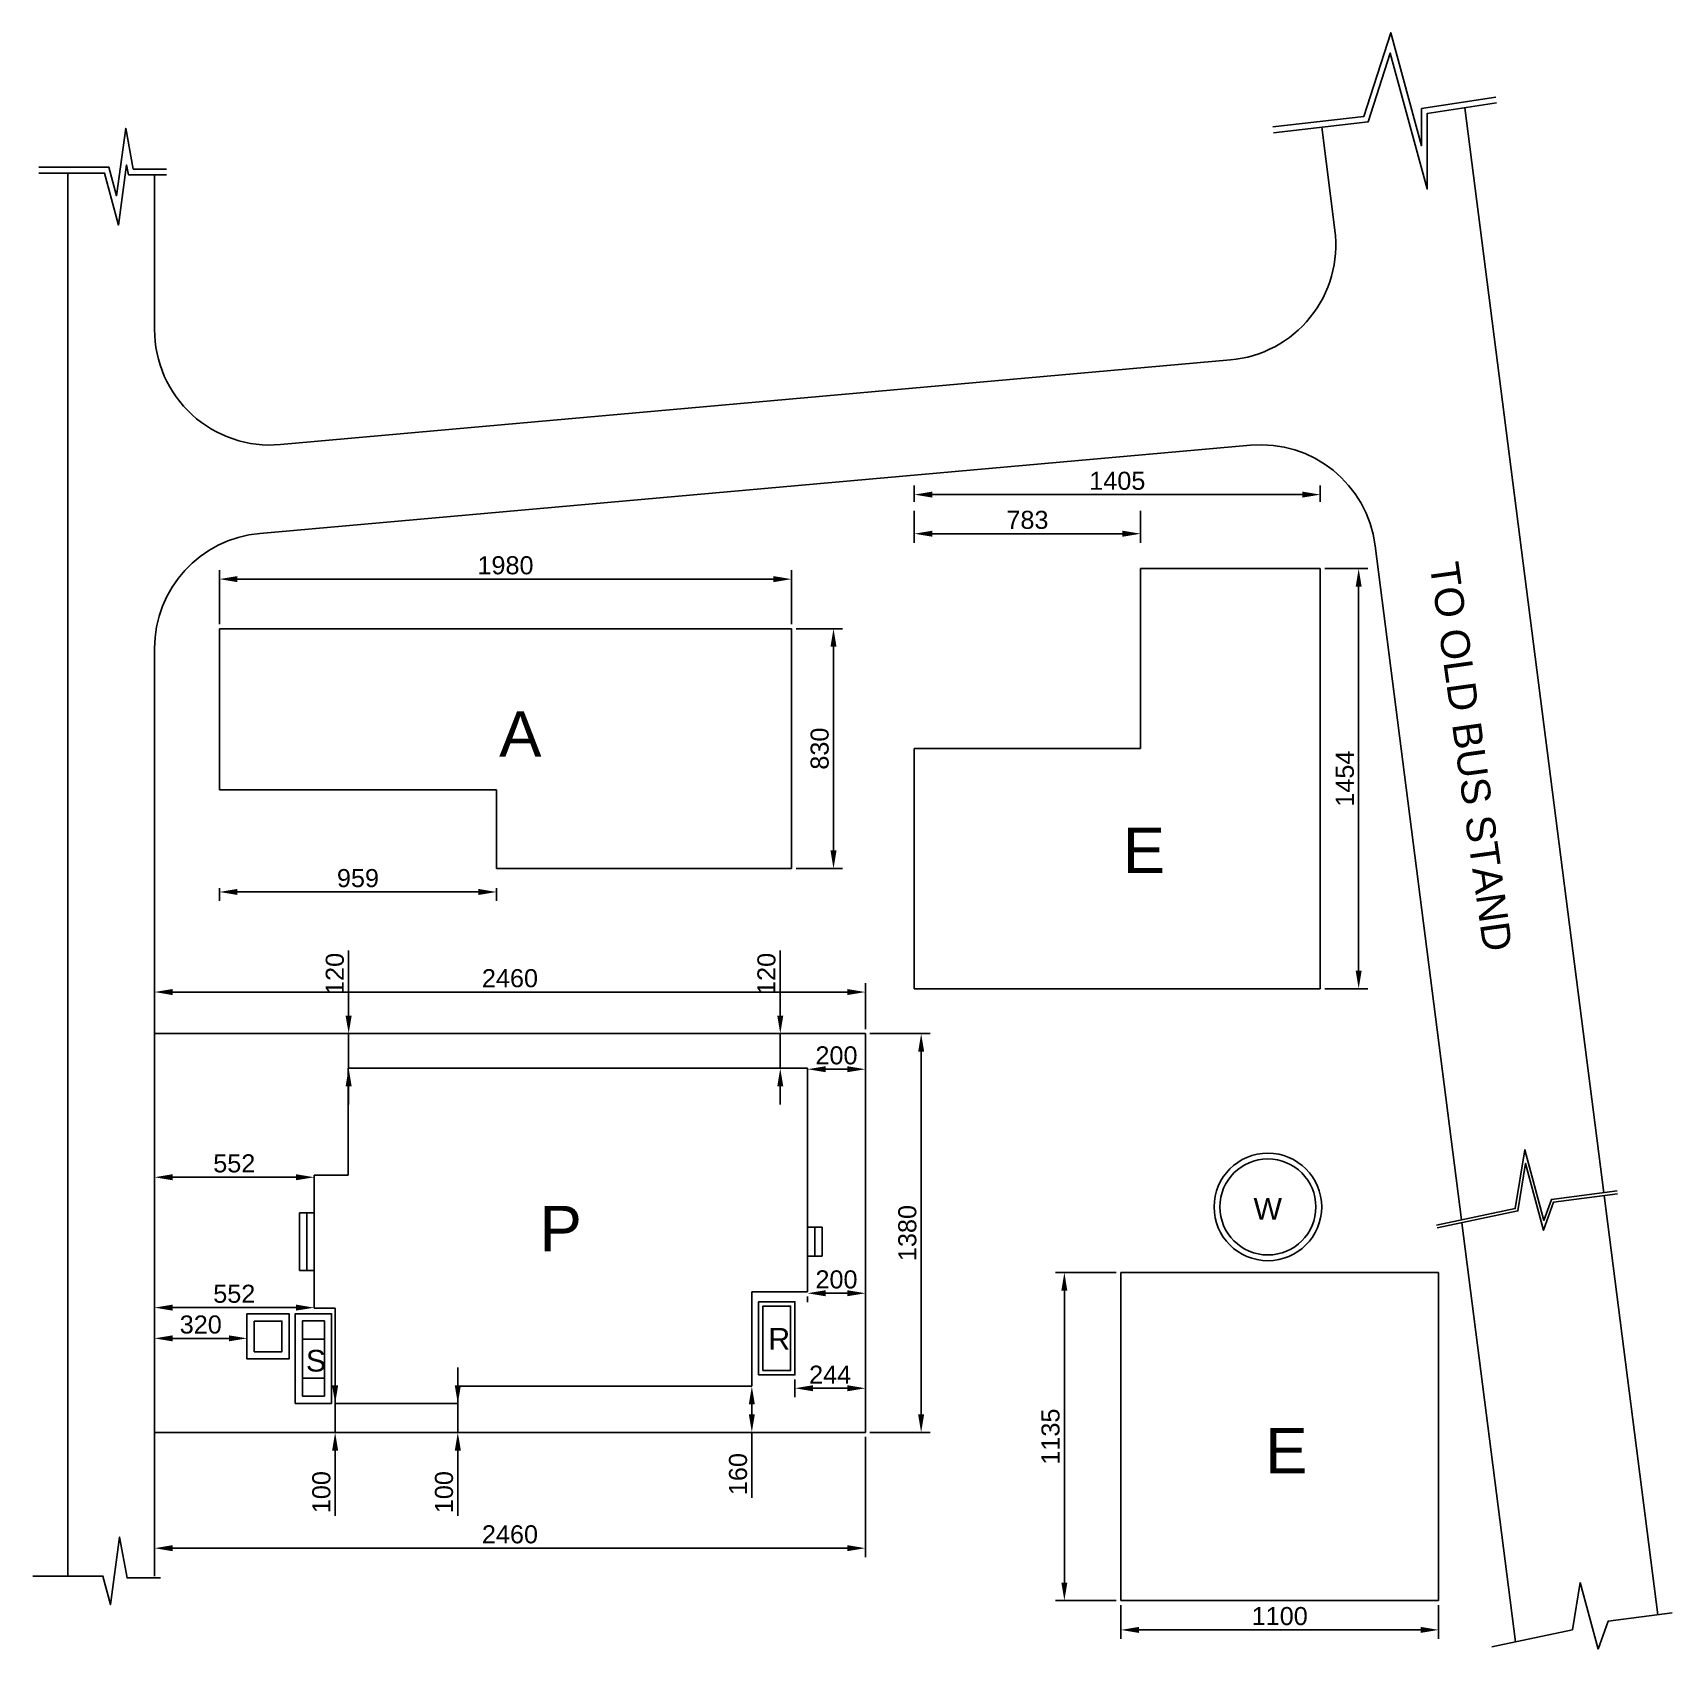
# Model space of a CAD drawing. Header units: millimetres. Extents: x 89 to 5762, y -783 to 4811.
import ezdxf

# ---------------------------------------------------------------- set-up
doc = ezdxf.new("R2010")
doc.units = ezdxf.units.MM
doc.styles.get("Standard").update_dxf_attribs({"font": 'arial.ttf'})
doc.dimstyles.new('ISO-25', dxfattribs={"dimscale": 25, "dimtxt": 2.5, "dimasz": 2.5, "dimexe": 1.25, "dimexo": 0.625, "dimtad": 1, "dimtxsty": 'Standard', "dimcen": 2.5, "dimadec": 0, "dimazin": 0, "dimtfac": 1, "dimtmove": 0, "dimatfit": 3, "dimfxl": 1, "dimarcsym": 0})

# ---------------------------------------------------------------- blocks, each defined once
blk = doc.blocks.new('*D9')
at = {"color": 0, "lineweight": -2, "transparency": 16777216}
for p, q in [((4559.7, 2956.8), (4708.2, 2956.8)), ((4676.9, 2894.3), (4676.9, 1565.3)), ((4559.7, 1502.8), (4708.2, 1502.8))]:
    blk.add_line(p, q, dxfattribs=at)
at = {"color": 0, "transparency": 16777216}
for points in [[(4666.5, 2894.3), (4687.3, 2894.3), (4676.9, 2956.8)], [(4666.5, 1565.3), (4687.3, 1565.3), (4676.9, 1502.8)]]:
    blk.add_solid(points, dxfattribs=at)
at = {"layer": 'Defpoints', "color": 0, "transparency": 16777216}
for p in [(4544.1, 2956.8), (4544.1, 1502.8), (4676.9, 1502.8)]:
    blk.add_point(p, dxfattribs=at)
at = {"color": 0, "transparency": 16777216, "insert": (4629.4, 2229.8), "char_height": 62.5, "attachment_point": 5, "rotation": 90}
blk.add_mtext('1454', dxfattribs=at)
blk = doc.blocks.new('*D10')
at = {"color": 0, "lineweight": -2, "transparency": 16777216}
for p, q in [((3139.1, 3156.4), (3139.1, 3046.3)), ((3922.1, 3156.4), (3922.1, 3046.3)), ((3859.6, 3077.5), (3201.6, 3077.5))]:
    blk.add_line(p, q, dxfattribs=at)
at = {"color": 0, "transparency": 16777216}
for points in [[(3201.6, 3087.9), (3201.6, 3067.1), (3139.1, 3077.5)], [(3859.6, 3087.9), (3859.6, 3067.1), (3922.1, 3077.5)]]:
    blk.add_solid(points, dxfattribs=at)
at = {"layer": 'Defpoints', "color": 0, "transparency": 16777216}
for p in [(3139.1, 3172), (3922.1, 3172), (3139.1, 3077.5)]:
    blk.add_point(p, dxfattribs=at)
at = {"color": 0, "transparency": 16777216, "insert": (3530.6, 3125.1), "char_height": 62.5, "attachment_point": 5}
blk.add_mtext('783', dxfattribs=at)
blk = doc.blocks.new('*D11')
at = {"color": 0, "lineweight": -2, "transparency": 16777216}
for p, q in [((3139.1, 3187.6), (3139.1, 3244)), ((4544.1, 3187.6), (4544.1, 3244)), ((3201.6, 3212.8), (4481.6, 3212.8))]:
    blk.add_line(p, q, dxfattribs=at)
at = {"color": 0, "transparency": 16777216}
for points in [[(3201.6, 3223.2), (3201.6, 3202.4), (3139.1, 3212.8)], [(4481.6, 3223.2), (4481.6, 3202.3), (4544.1, 3212.8)]]:
    blk.add_solid(points, dxfattribs=at)
at = {"layer": 'Defpoints', "color": 0, "transparency": 16777216}
for p in [(4544.1, 3212.8), (3139.1, 3172), (4544.1, 3172)]:
    blk.add_point(p, dxfattribs=at)
at = {"color": 0, "transparency": 16777216, "insert": (3841.6, 3260.3), "char_height": 62.5, "attachment_point": 5, "rotation": 359.9984}
blk.add_mtext('1405', dxfattribs=at)
blk = doc.blocks.new('*D12')
at = {"color": 0, "lineweight": -2, "transparency": 16777216}
for p, q in [((2729.9, 2748.8), (2890.7, 2748.8)), ((2859.5, 2686.3), (2859.5, 1981.3)), ((2729.9, 1918.8), (2890.7, 1918.8))]:
    blk.add_line(p, q, dxfattribs=at)
at = {"color": 0, "transparency": 16777216}
for points in [[(2849, 2686.3), (2869.9, 2686.3), (2859.5, 2748.8)], [(2849, 1981.3), (2869.9, 1981.3), (2859.5, 1918.8)]]:
    blk.add_solid(points, dxfattribs=at)
at = {"layer": 'Defpoints', "color": 0, "transparency": 16777216}
for p in [(2714.3, 2748.8), (2714.3, 1918.8), (2859.5, 1918.8)]:
    blk.add_point(p, dxfattribs=at)
at = {"color": 0, "transparency": 16777216, "insert": (2811.9, 2333.8), "char_height": 62.5, "attachment_point": 5, "rotation": 90}
blk.add_mtext('830', dxfattribs=at)
blk = doc.blocks.new('*D13')
at = {"color": 0, "lineweight": -2, "transparency": 16777216}
for p, q in [((734.3, 2764.4), (734.3, 2951.6)), ((2714.3, 2764.4), (2714.3, 2951.6)), ((796.8, 2920.4), (2651.8, 2920.4))]:
    blk.add_line(p, q, dxfattribs=at)
at = {"color": 0, "transparency": 16777216}
for points in [[(796.8, 2930.8), (796.8, 2910), (734.3, 2920.4)], [(2651.8, 2930.8), (2651.8, 2910), (2714.3, 2920.4)]]:
    blk.add_solid(points, dxfattribs=at)
at = {"layer": 'Defpoints', "color": 0, "transparency": 16777216}
for p in [(2714.3, 2920.4), (734.3, 2748.8), (2714.3, 2748.8)]:
    blk.add_point(p, dxfattribs=at)
at = {"color": 0, "transparency": 16777216, "insert": (1724.3, 2967.9), "char_height": 62.5, "attachment_point": 5}
blk.add_mtext('1980', dxfattribs=at)
blk = doc.blocks.new('*D14')
at = {"color": 0, "lineweight": -2, "transparency": 16777216}
for p, q in [((734.3, 1851.4), (734.3, 1806.6)), ((796.8, 1837.8), (1630.8, 1837.8)), ((1693.3, 1851.4), (1693.3, 1806.6))]:
    blk.add_line(p, q, dxfattribs=at)
at = {"color": 0, "transparency": 16777216}
for points in [[(796.8, 1848.3), (796.8, 1827.4), (734.3, 1837.8)], [(1630.8, 1848.3), (1630.8, 1827.4), (1693.3, 1837.8)]]:
    blk.add_solid(points, dxfattribs=at)
at = {"layer": 'Defpoints', "color": 0, "transparency": 16777216}
for p in [(734.3, 1867), (1693.3, 1867), (1693.3, 1837.8)]:
    blk.add_point(p, dxfattribs=at)
at = {"color": 0, "transparency": 16777216, "insert": (1213.8, 1885.4), "char_height": 62.5, "attachment_point": 5}
blk.add_mtext('959', dxfattribs=at)
blk = doc.blocks.new('*D15')
at = {"color": 0, "lineweight": -2, "transparency": 16777216}
for p, q in [((509.8, 1363.2), (509.8, 1522.7)), ((572.3, 1491.5), (2907.3, 1491.5)), ((2969.8, 1363.2), (2969.8, 1522.7))]:
    blk.add_line(p, q, dxfattribs=at)
at = {"color": 0, "transparency": 16777216}
for points in [[(572.3, 1501.9), (572.3, 1481), (509.8, 1491.5)], [(2907.3, 1501.9), (2907.3, 1481), (2969.8, 1491.5)]]:
    blk.add_solid(points, dxfattribs=at)
at = {"layer": 'Defpoints', "color": 0, "transparency": 16777216}
for p in [(2969.8, 1491.5), (509.8, 1347.5), (2969.8, 1347.5)]:
    blk.add_point(p, dxfattribs=at)
at = {"color": 0, "transparency": 16777216, "insert": (1739.8, 1539), "char_height": 62.5, "attachment_point": 5}
blk.add_mtext('2460', dxfattribs=at)
blk = doc.blocks.new('*D16')
at = {"color": 0, "lineweight": -2, "transparency": 16777216}
for p, q in [((2985.4, 1347.5), (3194.1, 1347.5)), ((3162.8, 1285), (3162.8, 30)), ((2985.4, -32.5), (3194.1, -32.5))]:
    blk.add_line(p, q, dxfattribs=at)
at = {"color": 0, "transparency": 16777216}
for points in [[(3152.4, 1285), (3173.2, 1285), (3162.8, 1347.5)], [(3152.4, 30), (3173.2, 30), (3162.8, -32.5)]]:
    blk.add_solid(points, dxfattribs=at)
at = {"layer": 'Defpoints', "color": 0, "transparency": 16777216}
for p in [(2969.8, 1347.5), (2969.8, -32.5), (3162.8, -32.5)]:
    blk.add_point(p, dxfattribs=at)
at = {"color": 0, "transparency": 16777216, "insert": (3115.3, 657.5), "char_height": 62.5, "attachment_point": 5, "rotation": 90}
blk.add_mtext('1380', dxfattribs=at)
blk = doc.blocks.new('*D18')
at = {"color": 0, "lineweight": -2, "transparency": 16777216}
for p, q in [((2769.8, 1211.9), (2769.8, 1193.2)), ((2832.3, 1224.4), (2907.3, 1224.4)), ((2969.8, 1211.9), (2969.8, 1193.2))]:
    blk.add_line(p, q, dxfattribs=at)
at = {"color": 0, "transparency": 16777216}
for points in [[(2832.3, 1234.8), (2832.3, 1214), (2769.8, 1224.4)], [(2907.3, 1234.8), (2907.3, 1214), (2969.8, 1224.4)]]:
    blk.add_solid(points, dxfattribs=at)
at = {"layer": 'Defpoints', "color": 0, "transparency": 16777216}
for p in [(2769.8, 1227.5), (2969.8, 1227.5), (2969.8, 1224.4)]:
    blk.add_point(p, dxfattribs=at)
at = {"color": 0, "transparency": 16777216, "insert": (2869.8, 1272), "char_height": 62.5, "attachment_point": 5}
blk.add_mtext('200', dxfattribs=at)
blk = doc.blocks.new('*D19')
at = {"color": 0, "lineweight": -2, "transparency": 16777216}
for p, q in [((1181.6, 1410), (1181.6, 1635.8)), ((1181.6, 1227.5), (1181.6, 1347.5)), ((1195.5, 1347.5), (1212.8, 1347.5)), ((1195.5, 1227.5), (1212.8, 1227.5)), ((1181.6, 1165), (1181.6, 1102.5))]:
    blk.add_line(p, q, dxfattribs=at)
at = {"color": 0, "transparency": 16777216}
for points in [[(1171.1, 1410), (1192, 1410), (1181.6, 1347.5)], [(1171.1, 1165), (1192, 1165), (1181.6, 1227.5)]]:
    blk.add_solid(points, dxfattribs=at)
at = {"layer": 'Defpoints', "color": 0, "transparency": 16777216}
for p in [(1179.9, 1347.5), (1181.6, 1347.5), (1179.9, 1227.5)]:
    blk.add_point(p, dxfattribs=at)
at = {"color": 0, "transparency": 16777216, "insert": (1134, 1554.2), "char_height": 62.5, "attachment_point": 5, "rotation": 90}
blk.add_mtext('120', dxfattribs=at)
blk = doc.blocks.new('*D20')
at = {"color": 0, "lineweight": -2, "transparency": 16777216}
for p, q in [((2675.3, 1410), (2675.3, 1635.8)), ((2754.1, 1347.5), (2644.1, 1347.5)), ((2675.3, 1227.5), (2675.3, 1347.5)), ((2754.1, 1227.5), (2644.1, 1227.5)), ((2675.3, 1165), (2675.3, 1102.5))]:
    blk.add_line(p, q, dxfattribs=at)
at = {"color": 0, "transparency": 16777216}
for points in [[(2664.9, 1410), (2685.7, 1410), (2675.3, 1347.5)], [(2664.9, 1165), (2685.7, 1165), (2675.3, 1227.5)]]:
    blk.add_solid(points, dxfattribs=at)
at = {"layer": 'Defpoints', "color": 0, "transparency": 16777216}
for p in [(2675.3, 1347.5), (2769.8, 1347.5), (2769.8, 1227.5)]:
    blk.add_point(p, dxfattribs=at)
at = {"color": 0, "transparency": 16777216, "insert": (2627.8, 1554.2), "char_height": 62.5, "attachment_point": 5, "rotation": 90}
blk.add_mtext('120', dxfattribs=at)
blk = doc.blocks.new('*D21')
at = {"color": 0, "lineweight": -2, "transparency": 16777216}
for p, q in [((509.8, 842.2), (509.8, 819.4)), ((999.3, 850.6), (572.3, 850.6)), ((1061.8, 842.2), (1061.8, 819.4))]:
    blk.add_line(p, q, dxfattribs=at)
at = {"color": 0, "transparency": 16777216}
for points in [[(572.3, 861.1), (572.3, 840.2), (509.8, 850.6)], [(999.3, 861.1), (999.3, 840.2), (1061.8, 850.6)]]:
    blk.add_solid(points, dxfattribs=at)
at = {"layer": 'Defpoints', "color": 0, "transparency": 16777216}
for p in [(509.8, 857.9), (1061.8, 857.9), (509.8, 850.6)]:
    blk.add_point(p, dxfattribs=at)
at = {"color": 0, "transparency": 16777216, "insert": (785.8, 898.2), "char_height": 62.5, "attachment_point": 5}
blk.add_mtext('552', dxfattribs=at)
blk = doc.blocks.new('*D22')
at = {"color": 0, "lineweight": -2, "transparency": 16777216}
for p, q in [((509.8, 412.9), (509.8, 430.7)), ((999.3, 399.4), (572.3, 399.4)), ((1061.8, 412.9), (1061.8, 430.7))]:
    blk.add_line(p, q, dxfattribs=at)
at = {"color": 0, "transparency": 16777216}
for points in [[(572.3, 409.9), (572.3, 389), (509.8, 399.4)], [(999.3, 409.9), (999.3, 389), (1061.8, 399.4)]]:
    blk.add_solid(points, dxfattribs=at)
at = {"layer": 'Defpoints', "color": 0, "transparency": 16777216}
for p in [(509.8, 399.4), (509.8, 397.2), (1061.8, 397.2)]:
    blk.add_point(p, dxfattribs=at)
at = {"color": 0, "transparency": 16777216, "insert": (785.8, 447), "char_height": 62.5, "attachment_point": 5}
blk.add_mtext('552', dxfattribs=at)
blk = doc.blocks.new('*D23')
at = {"color": 0, "lineweight": -2, "transparency": 16777216}
for p, q in [((509.8, 362.4), (509.8, 261.8)), ((829.8, 362.4), (829.8, 261.8)), ((767.3, 293.1), (572.3, 293.1))]:
    blk.add_line(p, q, dxfattribs=at)
at = {"color": 0, "transparency": 16777216}
for points in [[(572.3, 303.5), (572.3, 282.7), (509.8, 293.1)], [(767.3, 303.5), (767.3, 282.7), (829.8, 293.1)]]:
    blk.add_solid(points, dxfattribs=at)
at = {"layer": 'Defpoints', "color": 0, "transparency": 16777216}
for p in [(509.8, 378), (829.8, 378), (509.8, 293.1)]:
    blk.add_point(p, dxfattribs=at)
at = {"color": 0, "transparency": 16777216, "insert": (669.8, 340.6), "char_height": 62.5, "attachment_point": 5}
blk.add_mtext('320', dxfattribs=at)
blk = doc.blocks.new('*D24')
at = {"color": 0, "lineweight": -2, "transparency": 16777216}
for p, q in [((1134.9, 130), (1134.9, 192.5)), ((1134.9, 67.5), (1134.9, -32.5)), ((1150.4, 67.5), (1166.1, 67.5)), ((1150.4, -32.5), (1166.1, -32.5)), ((1134.9, -95), (1134.9, -320.7))]:
    blk.add_line(p, q, dxfattribs=at)
at = {"color": 0, "transparency": 16777216}
for points in [[(1124.5, 130), (1145.3, 130), (1134.9, 67.5)], [(1124.5, -95), (1145.3, -95), (1134.9, -32.5)]]:
    blk.add_solid(points, dxfattribs=at)
at = {"layer": 'Defpoints', "color": 0, "transparency": 16777216}
for p in [(1134.8, 67.5), (1134.8, -32.5), (1134.9, -32.5)]:
    blk.add_point(p, dxfattribs=at)
at = {"color": 0, "transparency": 16777216, "insert": (1087.4, -239.1), "char_height": 62.5, "attachment_point": 5, "rotation": 90}
blk.add_mtext('100', dxfattribs=at)
blk = doc.blocks.new('*D25')
at = {"color": 0, "lineweight": -2, "transparency": 16777216}
for p, q in [((1559.4, 130), (1559.4, 192.5)), ((1544.1, 67.5), (1528.2, 67.5)), ((1559.4, 67.5), (1559.4, -32.5)), ((1544.1, -32.5), (1528.2, -32.5)), ((1559.4, -95), (1559.4, -320.7))]:
    blk.add_line(p, q, dxfattribs=at)
at = {"color": 0, "transparency": 16777216}
for points in [[(1549, 130), (1569.9, 130), (1559.4, 67.5)], [(1549, -95), (1569.9, -95), (1559.4, -32.5)]]:
    blk.add_solid(points, dxfattribs=at)
at = {"layer": 'Defpoints', "color": 0, "transparency": 16777216}
for p in [(1559.8, 67.5), (1559.4, -32.5), (1559.8, -32.5)]:
    blk.add_point(p, dxfattribs=at)
at = {"color": 0, "transparency": 16777216, "insert": (1511.9, -239.1), "char_height": 62.5, "attachment_point": 5, "rotation": 90}
blk.add_mtext('100', dxfattribs=at)
blk = doc.blocks.new('*D26')
at = {"color": 0, "lineweight": -2, "transparency": 16777216}
for p, q in [((2561.7, 127.5), (2545.7, 127.5)), ((2576.9, 65), (2576.9, 30)), ((2561.7, -32.5), (2545.7, -32.5)), ((2576.9, -32.5), (2576.9, -258.2))]:
    blk.add_line(p, q, dxfattribs=at)
at = {"color": 0, "transparency": 16777216}
for points in [[(2566.5, 65), (2587.3, 65), (2576.9, 127.5)], [(2566.5, 30), (2587.3, 30), (2576.9, -32.5)]]:
    blk.add_solid(points, dxfattribs=at)
at = {"layer": 'Defpoints', "color": 0, "transparency": 16777216}
for p in [(2577.3, 127.5), (2576.9, -32.5), (2577.3, -32.5)]:
    blk.add_point(p, dxfattribs=at)
at = {"color": 0, "transparency": 16777216, "insert": (2529.4, -176.6), "char_height": 62.5, "attachment_point": 5, "rotation": 90}
blk.add_mtext('160', dxfattribs=at)
blk = doc.blocks.new('*D27')
at = {"color": 0, "lineweight": -2, "transparency": 16777216}
for p, q in [((509.8, -48.1), (509.8, -464.2)), ((2969.8, -48.1), (2969.8, -464.2)), ((2907.3, -433), (572.3, -433))]:
    blk.add_line(p, q, dxfattribs=at)
at = {"color": 0, "transparency": 16777216}
for points in [[(572.3, -422.6), (572.3, -443.4), (509.8, -433)], [(2907.3, -422.6), (2907.3, -443.4), (2969.8, -433)]]:
    blk.add_solid(points, dxfattribs=at)
at = {"layer": 'Defpoints', "color": 0, "transparency": 16777216}
for p in [(509.8, -32.5), (2969.8, -32.5), (509.8, -433)]:
    blk.add_point(p, dxfattribs=at)
at = {"color": 0, "transparency": 16777216, "insert": (1739.8, -385.4), "char_height": 62.5, "attachment_point": 5}
blk.add_mtext('2460', dxfattribs=at)
blk = doc.blocks.new('*D28')
at = {"color": 0, "lineweight": -2, "transparency": 16777216}
for p, q in [((2769.8, 438.3), (2769.8, 417.9)), ((2832.3, 449.2), (2907.3, 449.2)), ((2969.8, 438.3), (2969.8, 417.9))]:
    blk.add_line(p, q, dxfattribs=at)
at = {"color": 0, "transparency": 16777216}
for points in [[(2832.3, 459.6), (2832.3, 438.8), (2769.8, 449.2)], [(2907.3, 459.6), (2907.3, 438.8), (2969.8, 449.2)]]:
    blk.add_solid(points, dxfattribs=at)
at = {"layer": 'Defpoints', "color": 0, "transparency": 16777216}
for p in [(2769.8, 454), (2969.8, 454), (2969.8, 449.2)]:
    blk.add_point(p, dxfattribs=at)
at = {"color": 0, "transparency": 16777216, "insert": (2869.8, 496.7), "char_height": 62.5, "attachment_point": 5}
blk.add_mtext('200', dxfattribs=at)
blk = doc.blocks.new('*D29')
at = {"color": 0, "lineweight": -2, "transparency": 16777216}
for p, q in [((2725.8, 151.2), (2725.8, 89.2)), ((2788.3, 120.4), (2907.3, 120.4)), ((2969.8, 151.2), (2969.8, 89.2))]:
    blk.add_line(p, q, dxfattribs=at)
at = {"color": 0, "transparency": 16777216}
for points in [[(2788.3, 130.9), (2788.3, 110), (2725.8, 120.4)], [(2907.3, 130.9), (2907.3, 110), (2969.8, 120.4)]]:
    blk.add_solid(points, dxfattribs=at)
at = {"layer": 'Defpoints', "color": 0, "transparency": 16777216}
for p in [(2725.8, 166.8), (2969.8, 166.8), (2969.8, 120.4)]:
    blk.add_point(p, dxfattribs=at)
at = {"color": 0, "transparency": 16777216, "insert": (2847.8, 167.4), "char_height": 62.5, "attachment_point": 5}
blk.add_mtext('244', dxfattribs=at)
blk = doc.blocks.new('*D30')
at = {"color": 0, "lineweight": -2, "transparency": 16777216}
for p, q in [((3838, 520.6), (3627.2, 520.6)), ((3658.4, 458.1), (3658.4, -551.9)), ((3838, -614.4), (3627.2, -614.4))]:
    blk.add_line(p, q, dxfattribs=at)
at = {"color": 0, "transparency": 16777216}
for points in [[(3648, 458.1), (3668.8, 458.1), (3658.4, 520.6)], [(3648, -551.9), (3668.8, -551.9), (3658.4, -614.4)]]:
    blk.add_solid(points, dxfattribs=at)
at = {"layer": 'Defpoints', "color": 0, "transparency": 16777216}
for p in [(3853.7, 520.6), (3658.4, -614.4), (3853.7, -614.4)]:
    blk.add_point(p, dxfattribs=at)
at = {"color": 0, "transparency": 16777216, "insert": (3610.9, -46.9), "char_height": 62.5, "attachment_point": 5, "rotation": 90}
blk.add_mtext('1135', dxfattribs=at)
blk = doc.blocks.new('*D31')
at = {"color": 0, "lineweight": -2, "transparency": 16777216}
for p, q in [((3853.7, -630.1), (3853.7, -747.1)), ((4953.7, -630.1), (4953.7, -747.1)), ((4891.2, -715.8), (3916.2, -715.8))]:
    blk.add_line(p, q, dxfattribs=at)
at = {"color": 0, "transparency": 16777216}
for points in [[(3916.2, -705.4), (3916.2, -726.2), (3853.7, -715.8)], [(4891.2, -705.4), (4891.2, -726.2), (4953.7, -715.8)]]:
    blk.add_solid(points, dxfattribs=at)
at = {"layer": 'Defpoints', "color": 0, "transparency": 16777216}
for p in [(3853.7, -614.4), (4953.7, -614.4), (3853.7, -715.8)]:
    blk.add_point(p, dxfattribs=at)
at = {"color": 0, "transparency": 16777216, "insert": (4403.7, -668.3), "char_height": 62.5, "attachment_point": 5}
blk.add_mtext('1100', dxfattribs=at)

msp = doc.modelspace()

# ---------------------------------------------------------------- linework, layer by layer
for p, q in [((5044.416, 4551.773), (5524.942, 797.221)), ((4548.938, 4484.575), (4594.569, 4128.039)), ((209.764, 3045.828), (209.764, 4325.504)), ((509.764, 3784.248), (509.764, 4319.54)), ((945.269, 3385.827), (4233.311, 3678.838)), ((874.259, 3078.31), (4302.048, 3383.774)), ((209.764, 3045.828), (209.764, -529.687)), ((4734.317, 3036.133), (5032.881, 703.325)), ((4544.08, 2956.8), (3922.08, 2956.8)), ((3922.08, 2956.8), (3922.08, 2334.8)), ((4544.08, 1502.8), (4544.08, 2956.8)), ((2714.299, 2748.8), (734.299, 2748.8)), ((734.299, 2320.463), (734.299, 2748.8)), ((2714.299, 1918.8), (2714.299, 2748.8)), ((509.764, 2679.889), (509.764, -529.687)), ((3139.08, 1502.8), (3139.08, 2334.8)), ((3139.08, 2334.8), (3922.08, 2334.8)), ((734.299, 2320.463), (734.299, 2191.772)), ((734.299, 2191.772), (1693.299, 2191.772)), ((1693.299, 1918.8), (1693.299, 2191.772)), ((2714.299, 1918.8), (1693.299, 1918.8)), ((4544.08, 1502.8), (3139.08, 1502.8)), ((509.764, 1347.547), (2969.764, 1347.547)), ((2969.764, 1347.547), (2969.764, -32.453)), ((1179.893, 1227.547), (2769.764, 1227.547)), ((1179.893, 1187.547), (1179.893, 1227.547)), ((2769.764, 1187.547), (2769.764, 1227.547)), ((1179.893, 857.867), (1179.893, 1187.547)), ((2769.764, 1187.547), (2769.764, 453.952)), ((1061.764, 857.867), (1061.764, 397.227)), ((1061.764, 857.867), (1179.893, 857.867)), ((5526.211, 787.302), (5711.855, -663.214)), ((1011.764, 677.547), (1011.764, 727.547)), ((1011.764, 727.547), (1061.764, 727.547)), ((1036.764, 727.547), (1036.764, 527.547)), ((5034.154, 693.375), (5219.835, -757.429)), ((1011.764, 677.547), (1011.764, 577.547)), ((1061.764, 627.547), (1061.764, 677.547)), ((1061.764, 627.547), (1061.764, 657.547)), ((1061.764, 627.547), (1061.764, 645.547)), ((2769.764, 677.547), (2819.764, 677.547)), ((2794.764, 677.547), (2794.764, 577.547)), ((2819.764, 677.547), (2819.764, 577.547)), ((1011.764, 577.547), (1011.764, 527.547)), ((2819.764, 577.547), (2769.764, 577.547)), ((1011.764, 527.547), (1061.764, 527.547)), ((1061.764, 527.547), (1061.764, 397.227)), ((3853.67, -614.449), (3853.67, 520.551)), ((3853.67, 520.551), (4953.67, 520.551)), ((4953.67, 520.551), (4953.67, -614.449)), ((2577.307, 453.952), (2725.764, 453.952)), ((2577.307, 127.547), (2577.307, 453.952)), ((2725.764, 453.952), (2769.764, 453.952)), ((1061.764, 397.227), (1134.767, 397.227)), ((1134.767, 397.227), (1134.767, 67.547)), ((2725.764, 420.039), (2725.764, 420.039)), ((1021.644, 290.828), (1097.645, 290.828)), ((1021.644, 155.603), (1097.645, 155.603)), ((1559.757, 67.547), (1559.757, 127.547)), ((2434.771, 127.547), (1559.757, 127.547)), ((2434.771, 127.547), (2577.307, 127.547)), ((1559.757, 67.547), (1134.767, 67.547)), ((2969.764, -32.453), (509.764, -32.453)), ((5416.989, -716.033), (5443.829, -551.513)), ((5443.829, -551.513), (5506.079, -782.592)), ((4953.67, -614.449), (3853.67, -614.449)), ((5540.604, -685.192), (5761.971, -656.783)), ((5137.301, -774.758), (5416.989, -716.033)), ((5506.079, -782.592), (5540.604, -685.192))]:
    msp.add_line(p, q)
for points in [[(4380.046, 4485.144), (4695.036, 4521.634), (4787.691, 4810.937), (4894.432, 4419.883), (4894.432, 4548.884), (5151.311, 4588.491)], [(4382.348, 4465.277), (4710.15, 4503.251), (4786.162, 4740.589), (4914.432, 4270.659), (4914.432, 4531.731), (5154.359, 4568.724)], [(109.6, 4345.504), (352.074, 4345.504), (378.484, 4246.817), (410.037, 4480.477), (436.021, 4339.54), (551.093, 4339.54)], [(109.6, 4325.504), (336.723, 4325.504), (384.955, 4145.277), (413.088, 4353.619), (419.371, 4319.54), (551.093, 4319.54)], [(4945.983, 685.08), (5218.961, 742.396), (5252.162, 945.909), (5318.119, 701.067), (5343.97, 773.996), (5571.435, 803.187)], [(4948.038, 675.293), (5227.726, 734.019), (5254.566, 898.539), (5316.816, 667.459), (5351.341, 764.86), (5572.708, 793.269)], [(88.527, -529.687), (331.001, -529.687), (357.411, -628.373), (388.964, -394.713), (414.948, -535.651), (530.02, -535.651)]]:
    msp.add_lwpolyline(points)
for points in [[(2600.158, 166.844), (2600.158, 420.039), (2725.764, 420.039), (2725.764, 166.844)], [(2615.158, 181.844), (2615.158, 405.039), (2710.764, 405.039), (2710.764, 181.844)], [(829.764, 377.982), (975.62, 377.982), (975.62, 221.914), (829.764, 221.914)], [(854.764, 352.982), (950.62, 352.982), (950.62, 246.914), (854.764, 246.914)], [(1122.645, 68.239), (996.644, 68.239), (996.644, 378.193), (1122.645, 378.193)], [(1097.645, 93.239), (1021.644, 93.239), (1021.644, 353.193), (1097.645, 353.193)]]:
    msp.add_lwpolyline(points, close=True)
for radius in [186.157, 166.157]:
    msp.add_circle((4362.714, 747.843), radius)
for centre, start, end in [((4197.806, 4077.259), 275.092417, 7.293341), ((909.764, 3784.248), 180, 275.092417), ((4337.553, 2985.353), 7.293341, 95.092417), ((909.764, 2679.889), 95.092417, 180)]:
    msp.add_arc(centre, 400, start, end)

# ---------------------------------------------------------------- texts
at = {"insert": (5021.513, 2985.842), "char_height": 100, "attachment_point": 1, "rotation": 277.946153}
msp.add_mtext_dynamic_manual_height_columns('TO OLD BUS STAND', width=2340.92073, gutter_width=785.393, heights=[0], dxfattribs=at)
at = {"attachment_point": 1}
for s, width, insert, char_height in [('A', 188.09538, (1702.517, 2463.073), 157.079), ('\\pxt1;E', 269.51387, (3860.794, 2060.321), 157.0787), ('P', 202.98057, (1842.487, 751.577), 157.079), ('W', 233.49522, (4312.811, 779.088), 75), ('R', 60.83318, (2633.85, 328.827), 75), ('S', 58.28576, (1033.512, 253.194), 75), ('E', 223.31152, (4353.62, -17.038), 157.079)]:
    msp.add_mtext_dynamic_manual_height_columns(s, width=width, gutter_width=785.393, heights=[0], dxfattribs=dict(at, insert=insert, char_height=char_height))

# ---------------------------------------------------------------- dimensions: what is measured, and where the dimension line sits
dim = msp.add_aligned_dim(p1=(3139.08, 3172.01), p2=(4544.08, 3171.971), distance=40.782, dimstyle='ISO-25')
dim.commit()
dim.dimension.update_dxf_attribs({"geometry": '*D11', "text_midpoint": (3841.582, 3260.308)})
for base, p1, p2, picture, middle in [((3139.08, 3077.513), (3922.08, 3172.01), (3139.08, 3172.01), '*D10', (3530.58, 3125.07)), ((2714.299, 2920.369), (734.299, 2748.8), (2714.299, 2748.8), '*D13', (1724.299, 2967.905)), ((1693.299, 1837.848), (734.299, 1867.007), (1693.299, 1867.007), '*D14', (1213.799, 1885.384)), ((2969.764, 1491.463), (509.764, 1347.547), (2969.764, 1347.547), '*D15', (1739.764, 1538.999)), ((2969.764, 1224.433), (2769.764, 1227.547), (2969.764, 1227.547), '*D18', (2869.764, 1271.969)), ((509.764, 850.635), (1061.764, 857.867), (509.764, 857.867), '*D21', (785.764, 898.171)), ((2969.764, 449.199), (2769.764, 453.952), (2969.764, 453.952), '*D28', (2869.764, 496.735)), ((509.764, 399.444), (1061.764, 397.227), (509.764, 397.227), '*D22', (785.764, 446.98)), ((509.764, 293.091), (829.764, 377.982), (509.764, 377.982), '*D23', (669.764, 340.649)), ((2969.764, 120.438), (2725.764, 166.844), (2969.764, 166.844), '*D29', (2847.764, 167.441)), ((509.764, -432.971), (2969.764, -32.453), (509.764, -32.453), '*D27', (1739.764, -385.435)), ((3853.67, -715.829), (4953.67, -614.449), (3853.67, -614.449), '*D31', (4403.67, -668.293))]:
    dim = msp.add_linear_dim(base=base, p1=p1, p2=p2, dimstyle='ISO-25')
    dim.commit()
    dim.dimension.update_dxf_attribs({"geometry": picture, "text_midpoint": middle})
for base, p1, p2, picture, middle in [((4676.905, 1502.8), (4544.08, 2956.8), (4544.08, 1502.8), '*D9', (4629.37, 2229.8)), ((2859.452, 1918.8), (2714.299, 2748.8), (2714.299, 1918.8), '*D12', (2811.895, 2333.8)), ((1181.56, 1347.547), (1179.893, 1227.547), (1179.893, 1347.547), '*D19', (1134.024, 1554.168)), ((2675.329, 1347.547), (2769.764, 1227.547), (2769.764, 1347.547), '*D20', (2627.793, 1554.168)), ((3162.812, -32.453), (2969.764, 1347.547), (2969.764, -32.453), '*D16', (3115.255, 657.547)), ((3658.42, -614.449), (3853.67, 520.551), (3853.67, -614.449), '*D30', (3610.862, -46.949)), ((1134.886, -32.453), (1134.767, 67.547), (1134.767, -32.453), '*D24', (1087.35, -239.073)), ((1559.443, -32.453), (1559.757, 67.547), (1559.757, -32.453), '*D25', (1511.907, -239.073)), ((2576.911, -32.453), (2577.307, 127.547), (2577.307, -32.453), '*D26', (2529.376, -176.573))]:
    dim = msp.add_linear_dim(base=base, p1=p1, p2=p2, angle=90, dimstyle='ISO-25')
    dim.commit()
    dim.dimension.update_dxf_attribs({"geometry": picture, "text_midpoint": middle})

doc.saveas('drawing.dxf')
